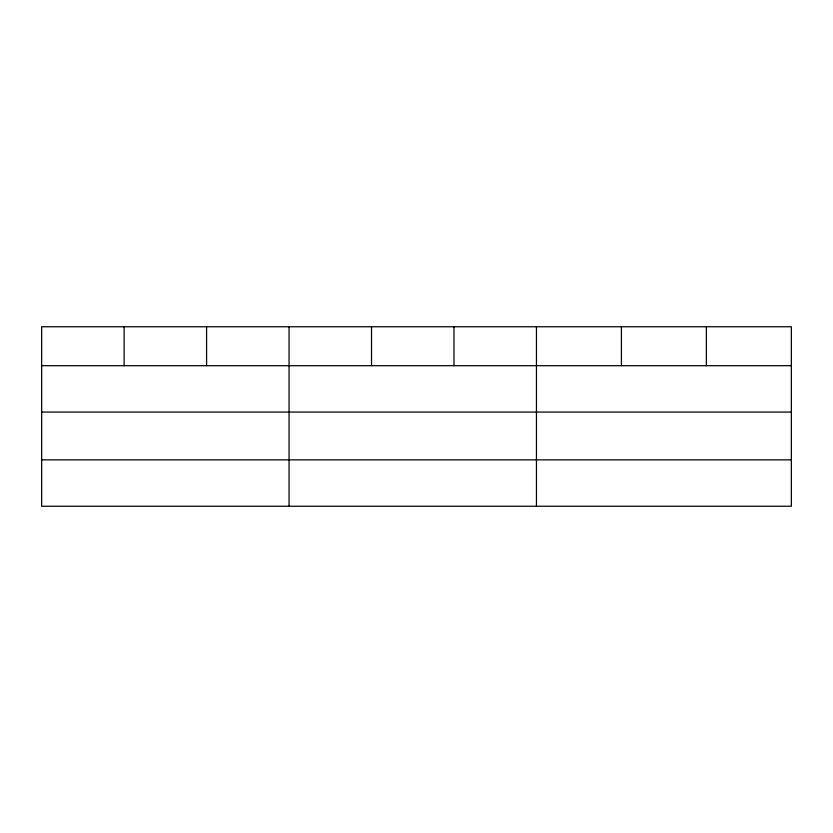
<?xml version="1.0" encoding="UTF-8"?>
<svg xmlns="http://www.w3.org/2000/svg" width="833" height="833" viewBox="0 0 833 833"><rect width="100%" height="100%" fill="white"/><g stroke="black" fill="none" stroke-linecap="round" stroke-linejoin="round"><path stroke-width="1.25" d="M791.35 412.075L791.35 326.755L41.65 326.755L41.65 506.245L791.35 506.245L791.35 412.075L41.65 412.075M41.65 365.687L791.35 365.687M41.65 459.858L791.35 459.858M706.384 326.755L706.384 365.687M621.418 326.755L621.418 365.687M536.452 326.755L536.452 506.245M453.985 326.755L453.985 365.687M371.518 326.755L371.518 365.687M289.051 326.755L289.051 506.245M206.584 326.755L206.584 365.687M124.117 326.755L124.117 365.687"/></g></svg>
